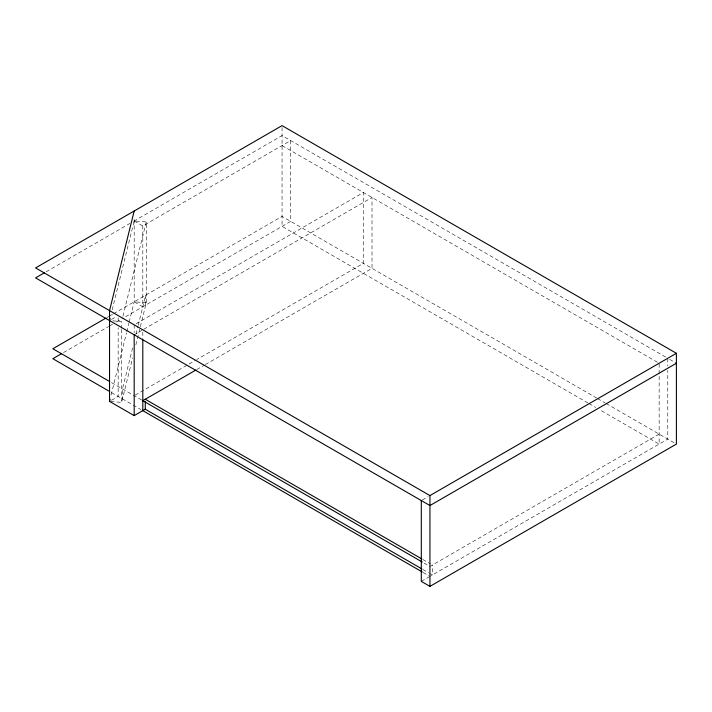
<?xml version="1.0" encoding="UTF-8"?>
<svg xmlns="http://www.w3.org/2000/svg" width="712" height="712" viewBox="0 0 712 712"><rect width="100%" height="100%" fill="white"/><g stroke="black" fill="none" stroke-linecap="round" stroke-linejoin="round"><path stroke-width="0.53" stroke-dasharray="3.56 2.67" d="M112.184 309.862L134.185 220.96L146.263 221.957L146.263 302.787L135.28 347.153M122.936 316.208L146.263 221.957M111.125 394.964L126.496 332.842M126.763 331.774L128.881 323.203M129.148 322.135L134.185 301.79L134.185 217.641M132.619 347.972L122.482 388.939L122.482 398.898M136.081 333.955L137.95 326.408M138.217 325.331L145.684 295.151L145.684 305.11M110.636 401.479L121.619 402.387L132.619 357.931M46.191 271.77L129.949 223.408M133.803 221.183L282.059 135.591L667.776 358.278L667.776 366.03M134.185 220.96L142.809 225.944L290.692 140.567L290.692 221.388L122.197 318.673M106.782 317.605L108.714 316.493M109.675 315.941L112.558 314.268M113.528 313.716L282.059 216.412L596.62 398.017M111.455 319.466L116.252 316.698M63.448 352.591L108.714 326.452M109.675 325.9L112.558 324.227M116.412 322.011L121.227 319.225M136.108 323.729L363.396 192.507L363.396 263.369L196.788 359.56M134.185 334.8L141.848 330.368M143.771 329.264L372.02 197.482L372.02 268.344L205.412 364.535M111.455 400.286L118.165 396.415L118.165 327.769M135.147 395.142L188.119 364.562M189.081 364.01L195.818 360.112M196.743 369.546L204.451 365.096M422.278 500.011L428.054 496.682M659.152 434.115L429.941 566.449L423.204 562.569M421.308 581.393L429.016 576.942M146.263 302.787L134.185 301.79L142.809 306.765L142.809 225.944M112.834 320.836L121.619 321.566L121.619 328.205M669.672 359.373L676.4 363.253M282.059 145.551L659.152 363.253L659.152 444.083L599.504 409.649M597.555 398.56L605.28 403.019M606.206 403.553L676.4 444.083M587.961 402.983L282.059 226.371L282.059 125.624M588.922 403.535L595.659 407.424M422.803 559.481L430.484 563.922M111.535 382.62L141.884 400.144M422.803 569.449L428.562 572.768M429.523 573.329L432.407 574.993L432.407 565.025M111.535 392.579L140.958 409.578M423.204 572.528L429.941 576.409L667.776 439.099L667.776 370.454M142.809 332.032L142.809 338.672M134.185 324.841L134.185 332.584M121.619 329.318L121.619 402.387M118.165 317.801L118.165 323.337"/><path stroke-width="1.07" d="M134.185 211.001L109.541 310.61L109.541 401.39L134.185 415.621L145.275 409.222L421.842 568.888M109.541 320.569L110.066 318.424M109.541 401.39L110.066 399.254M44.269 272.874L35.6 277.885L429.941 505.547L676.4 363.253M105.821 318.166L52.848 348.747L109.604 381.507M61.517 353.704L52.848 358.706L109.604 391.475M142.809 400.678L195.782 370.098M676.4 353.294L282.059 125.624L35.6 267.917L429.941 495.588L676.4 353.294L676.4 444.083L429.941 586.377L421.308 581.393L421.308 500.572M145.275 399.254L421.842 558.929M142.311 400.393L422.243 562.008M142.311 410.352L422.243 571.967M429.941 495.588L429.941 586.377M145.275 401.47L145.275 409.222M142.809 339.784L142.809 410.637M134.185 334.8L134.185 415.621"/></g></svg>
